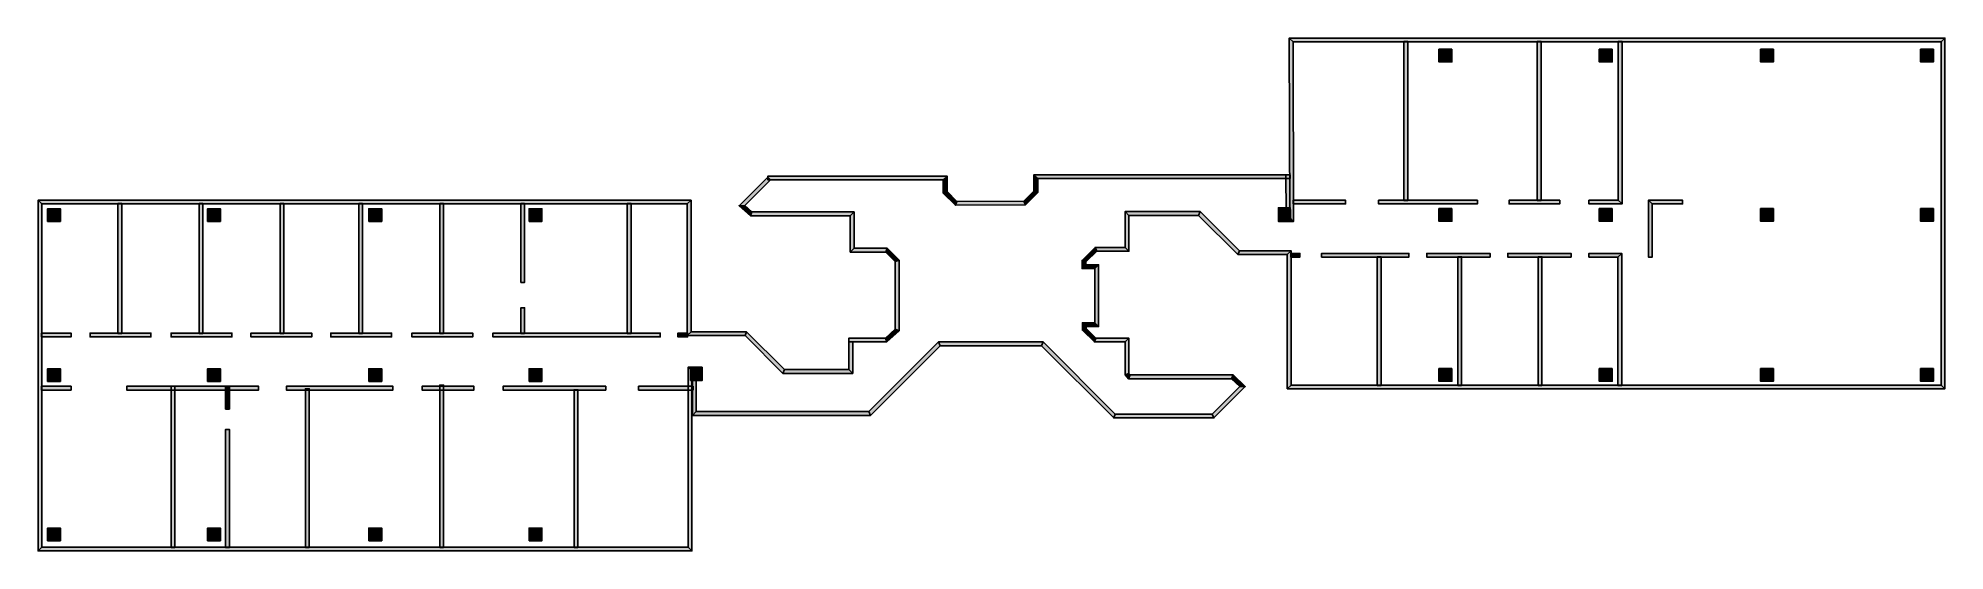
# Model space of a CAD drawing. Extents: x 200 to 75450, y 4900 to 25150.
import ezdxf

# ---------------------------------------------------------------- set-up
doc = ezdxf.new("R2010")
doc.units = 0
doc.header["$LTSCALE"] = 768.391583
doc.header["$MEASUREMENT"] = 0
doc.layers.get('0').update_dxf_attribs({"linetype": 'CONTINUOUS'})
doc.layers.add('BUILDING_ENVELOPE', color=7, linetype='CONTINUOUS')

msp = doc.modelspace()

# ---------------------------------------------------------------- hatches: boundary and pattern name
for points in [[(55995, 24710), (55485, 24710), (55485, 24210), (55995, 24210)], [(62320, 24710), (61810, 24710), (61810, 24210), (62320, 24210)], [(68685, 24710), (68175, 24710), (68175, 24210), (68685, 24210)], [(75000, 24710), (74490, 24710), (74490, 24210), (75000, 24210)], [(570, 17910), (1080, 17910), (1080, 18410), (570, 18410)], [(6885, 17910), (7395, 17910), (7395, 18410), (6885, 18410)], [(13250, 17910), (13760, 17910), (13760, 18410), (13250, 18410)], [(19575, 17910), (20085, 17910), (20085, 18410), (19575, 18410)], [(49630, 18386), (49170, 18386), (49170, 17935), (49630, 17935)], [(55995, 18420), (55485, 18420), (55485, 17920), (55995, 17920)], [(62320, 18420), (61810, 18420), (61810, 17920), (62320, 17920)], [(68685, 18420), (68175, 18420), (68175, 17920), (68685, 17920)], [(75000, 18420), (74490, 18420), (74490, 17920), (75000, 17920)], [(570, 11590), (1080, 11590), (1080, 12090), (570, 12090)], [(6885, 11590), (7395, 11590), (7395, 12090), (6885, 12090)], [(13250, 11590), (13760, 11590), (13760, 12090), (13250, 12090)], [(19575, 11590), (20085, 11590), (20085, 12090), (19575, 12090)], [(25940, 11624), (26400, 11624), (26400, 12075), (25940, 12075)], [(55995, 12100), (55485, 12100), (55485, 11600), (55995, 11600)], [(62320, 12100), (61810, 12100), (61810, 11600), (62320, 11600)], [(68685, 12100), (68175, 12100), (68175, 11600), (68685, 11600)], [(75000, 12100), (74490, 12100), (74490, 11600), (75000, 11600)], [(570, 5300), (1080, 5300), (1080, 5800), (570, 5800)], [(6885, 5300), (7395, 5300), (7395, 5800), (6885, 5800)], [(13250, 5300), (13760, 5300), (13760, 5800), (13250, 5800)], [(19575, 5300), (20085, 5300), (20085, 5800), (19575, 5800)]]:
    msp.add_hatch(color=254).paths.add_polyline_path(points)
at = {"layer": 'BUILDING_ENVELOPE'}
for points in [[(49579, 25150), (75450, 25150), (75300, 25000), (49730, 25000)], [(49600, 18060), (49579, 25150), (49730, 25000), (49750, 17910)], [(54100, 25000), (54250, 25000), (54250, 25015), (54100, 25015)], [(54100, 18750), (54100, 25000), (54250, 25000), (54250, 18750)], [(59364, 25000), (59514, 25000), (59514, 25015), (59364, 25015)], [(59364, 18750), (59364, 25000), (59514, 25000), (59514, 18750)], [(62560, 25000), (62710, 25000), (62710, 25015), (62560, 25015)], [(62710, 25000), (62710, 18600), (62560, 18750), (62560, 25000)], [(75450, 25150), (75450, 11300), (75300, 11450), (75300, 25000)], [(27866, 18528), (28994, 19656), (29047, 19603), (29100, 19550), (28085, 18535)], [(35921, 19550), (29000, 19550), (29000, 19625), (29000, 19700), (36071, 19700)], [(35921, 19029), (35921, 19550), (36071, 19700), (36071, 19091)], [(39500, 19757), (49595, 19757), (49595, 19607), (39650, 19607)], [(39650, 19607), (39650, 19050), (39500, 19112), (39500, 19757)], [(49449, 18285), (49445, 19750), (49520, 19750), (49595, 19750), (49599, 18286), (49524, 18285)], [(49595, 19757), (49595, 19607), (49610, 19607), (49610, 19757)], [(36071, 19091), (36462, 18700), (36400, 18550), (35921, 19029)], [(39102, 18715), (39500, 19112), (39650, 19050), (39165, 18565)], [(200, 18750), (25966, 18750), (25816, 18600), (350, 18600)], [(350, 18600), (350, 5050), (200, 4900), (200, 18750)], [(3350, 18600), (3500, 18600), (3500, 18615), (3350, 18615)], [(3350, 13500), (3350, 18600), (3500, 18600), (3500, 13500)], [(6550, 18600), (6700, 18600), (6700, 18615), (6550, 18615)], [(6550, 13500), (6550, 18600), (6700, 18600), (6700, 13500)], [(9750, 18600), (9900, 18600), (9900, 18615), (9750, 18615)], [(9750, 13500), (9750, 18600), (9900, 18600), (9900, 13500)], [(12850, 18600), (13000, 18600), (13000, 18615), (12850, 18615)], [(12850, 13500), (12850, 18600), (13000, 18600), (13000, 13500)], [(16050, 18600), (16200, 18600), (16200, 18615), (16050, 18615)], [(16050, 13500), (16050, 18600), (16200, 18600), (16200, 13500)], [(19250, 18600), (19400, 18600), (19400, 18615), (19250, 18615)], [(19250, 15500), (19250, 18600), (19400, 18600), (19400, 15500), (19325, 15500)], [(23450, 18600), (23600, 18600), (23600, 18615), (23450, 18615)], [(23450, 13500), (23450, 18600), (23600, 18600), (23600, 13500)], [(25966, 18750), (25966, 13550), (25816, 13400), (25816, 18600)], [(28085, 18535), (28365, 18286), (28308, 18136), (27866, 18528)], [(28365, 18286), (32400, 18286), (32250, 18136), (28308, 18136)], [(32400, 18286), (32400, 16850), (32250, 16700), (32250, 18136)], [(36462, 18700), (39102, 18715), (39165, 18565), (36400, 18550)], [(43100, 16886), (43100, 18300), (43250, 18150), (43250, 16736)], [(43100, 18300), (46062, 18300), (46000, 18150), (43250, 18150)], [(46062, 18300), (47612, 16750), (47550, 16600), (46000, 18150)], [(49150, 18450), (49599, 18451), (49599, 18301), (49300, 18300)], [(49150, 17910), (49150, 18450), (49300, 18300), (49300, 18060)], [(49599, 18451), (49599, 18301), (49614, 18301), (49614, 18451)], [(49748, 18600), (49748, 18750), (49733, 18750), (49733, 18600)], [(49748, 18750), (51800, 18750), (51800, 18675), (51800, 18600), (49748, 18600)], [(53100, 18750), (57000, 18750), (57000, 18675), (57000, 18600), (53100, 18600), (53100, 18675)], [(54250, 18750), (54100, 18750), (54100, 18735), (54250, 18735)], [(58250, 18750), (60250, 18750), (60250, 18675), (60250, 18600), (58250, 18600), (58250, 18675)], [(59514, 18750), (59364, 18750), (59364, 18735), (59514, 18735)], [(61400, 18750), (62560, 18750), (62710, 18600), (61400, 18600), (61400, 18675)], [(63750, 18750), (65100, 18750), (65100, 18675), (65100, 18600), (63900, 18600)], [(63900, 18600), (63900, 16500), (63825, 16500), (63750, 16500), (63750, 18750)], [(49300, 18060), (49600, 18060), (49750, 17910), (49150, 17910)], [(32400, 16850), (33712, 16850), (33650, 16700), (32250, 16700)], [(33712, 16850), (34175, 16387), (34025, 16325), (33650, 16700)], [(41400, 16372), (41914, 16886), (41976, 16736), (41550, 16310)], [(41914, 16886), (43100, 16886), (43250, 16736), (41976, 16736)], [(47612, 16750), (49650, 16750), (49500, 16600), (47550, 16600)], [(49650, 16750), (49650, 11450), (49500, 11300), (49500, 16600)], [(49650, 16500), (49650, 16650), (49635, 16650), (49635, 16500)], [(49650, 16650), (50000, 16650), (50000, 16575), (50000, 16500), (49650, 16500)], [(50850, 16650), (54300, 16650), (54300, 16575), (54300, 16500), (50850, 16500), (50850, 16575)], [(55000, 16650), (57500, 16650), (57500, 16575), (57500, 16500), (55000, 16500), (55000, 16575)], [(58200, 16650), (60700, 16650), (60700, 16575), (60700, 16500), (58200, 16500), (58200, 16575)], [(61400, 16650), (62700, 16650), (62550, 16500), (61400, 16500), (61400, 16575)], [(62550, 11450), (62550, 16500), (62700, 16650), (62700, 11450)], [(34175, 16387), (34175, 13595), (34025, 13661), (34025, 16325)], [(41400, 16050), (41400, 16372), (41550, 16310), (41550, 16200)], [(41550, 16200), (42050, 16200), (41900, 16050), (41400, 16050)], [(41900, 13910), (41900, 16050), (42050, 16200), (42050, 13760)], [(53050, 16500), (53200, 16500), (53200, 16515), (53050, 16515)], [(53050, 11450), (53050, 16500), (53200, 16500), (53200, 11450)], [(56230, 16500), (56380, 16500), (56380, 16515), (56230, 16515)], [(56230, 11450), (56230, 16500), (56380, 16500), (56380, 11450)], [(59400, 16500), (59550, 16500), (59550, 16515), (59400, 16515)], [(59400, 11450), (59400, 16500), (59550, 16500), (59550, 11450)], [(19250, 13500), (19250, 14500), (19325, 14500), (19400, 14500), (19400, 13500)], [(25966, 13550), (28162, 13550), (28100, 13400), (25816, 13400)], [(28162, 13550), (29655, 12057), (29593, 11907), (28100, 13400)], [(33641, 13307), (34025, 13661), (34175, 13595), (33700, 13157)], [(41415, 13613), (41415, 13910), (41565, 13760), (41565, 13676)], [(41415, 13910), (41900, 13910), (42050, 13760), (41565, 13760)], [(41886, 13150), (41415, 13613), (41565, 13676), (41947, 13300)], [(350, 13350), (350, 13500), (335, 13500), (335, 13350)], [(350, 13500), (1500, 13500), (1500, 13425), (1500, 13350), (350, 13350)], [(2250, 13500), (4650, 13500), (4650, 13425), (4650, 13350), (2250, 13350), (2250, 13425)], [(3500, 13500), (3350, 13500), (3350, 13485), (3500, 13485)], [(5450, 13500), (7850, 13500), (7850, 13425), (7850, 13350), (5450, 13350), (5450, 13425)], [(6700, 13500), (6550, 13500), (6550, 13485), (6700, 13485)], [(8600, 13500), (11000, 13500), (11000, 13425), (11000, 13350), (8600, 13350), (8600, 13425)], [(9900, 13500), (9750, 13500), (9750, 13485), (9900, 13485)], [(11750, 13500), (14150, 13500), (14150, 13425), (14150, 13350), (11750, 13350), (11750, 13425)], [(13000, 13500), (12850, 13500), (12850, 13485), (13000, 13485)], [(14950, 13500), (17350, 13500), (17350, 13425), (17350, 13350), (14950, 13350), (14950, 13425)], [(16200, 13500), (16050, 13500), (16050, 13485), (16200, 13485)], [(18150, 13500), (24750, 13500), (24750, 13425), (24750, 13350), (18150, 13350), (18150, 13425)], [(19400, 13500), (19250, 13500), (19250, 13485), (19400, 13485)], [(23600, 13500), (23450, 13500), (23450, 13485), (23600, 13485)], [(25450, 13500), (25816, 13500), (25816, 13350), (25450, 13350), (25450, 13425)], [(25816, 13500), (25816, 13350), (25831, 13350), (25831, 13500)], [(32200, 13307), (33641, 13307), (33700, 13157), (32200, 13157), (32200, 13232)], [(32350, 13157), (32350, 11907), (32200, 12057), (32200, 13157), (32275, 13157)], [(32988, 10400), (35738, 13150), (35800, 13000), (33050, 10250)], [(35738, 13150), (39862, 13150), (39800, 13000), (35800, 13000)], [(39862, 13150), (42712, 10300), (42650, 10150), (39800, 13000)], [(41947, 13300), (43250, 13300), (43100, 13150), (41886, 13150)], [(43250, 13300), (43250, 11906), (43100, 11850), (43100, 13150)], [(25850, 5050), (25850, 12153), (26000, 12002), (26000, 4900)], [(25850, 12153), (26401, 12150), (26400, 12075), (26400, 12000), (26000, 12002)], [(29655, 12057), (32200, 12057), (32350, 11907), (29593, 11907)], [(350, 11250), (350, 11400), (335, 11400), (335, 11250)], [(350, 11400), (1500, 11400), (1500, 11325), (1500, 11250), (350, 11250)], [(3700, 11400), (8900, 11400), (8900, 11325), (8900, 11250), (3700, 11250), (3700, 11325)], [(5450, 5050), (5450, 11400), (5525, 11400), (5600, 11400), (5600, 5050)], [(7600, 10500), (7600, 11400), (7675, 11400), (7750, 11400), (7750, 10500), (7675, 10500)], [(10000, 11400), (14200, 11400), (14200, 11325), (14200, 11250), (10000, 11250), (10000, 11325)], [(10750, 5050), (10750, 11300), (10825, 11300), (10900, 11300), (10900, 5050)], [(15350, 11400), (17400, 11400), (17400, 11325), (17400, 11250), (15350, 11250), (15350, 11325)], [(16050, 5050), (16050, 11450), (16125, 11450), (16200, 11450), (16200, 5050)], [(18550, 11400), (22600, 11400), (22600, 11325), (22600, 11250), (18550, 11250), (18550, 11325)], [(23900, 11400), (26050, 11400), (26050, 11325), (26050, 11250), (23900, 11250), (23900, 11325)], [(26020, 10250), (26020, 11624), (26095, 11624), (26170, 11624), (26170, 10400)], [(43250, 11906), (43298, 11850), (43230, 11700), (43100, 11850)], [(43298, 11850), (47363, 11850), (47303, 11700), (43230, 11700)], [(46538, 10300), (47627, 11389), (47841, 11391), (46600, 10150)], [(47363, 11850), (47841, 11391), (47627, 11389), (47303, 11700)], [(49650, 11450), (75300, 11450), (75450, 11300), (49500, 11300)], [(53200, 11450), (53050, 11450), (53050, 11435), (53200, 11435)], [(56380, 11450), (56230, 11450), (56230, 11435), (56380, 11435)], [(59550, 11450), (59400, 11450), (59400, 11435), (59550, 11435)], [(62700, 11450), (62550, 11450), (62550, 11435), (62700, 11435)], [(21350, 11250), (21500, 11250), (21500, 11265), (21350, 11265)], [(21350, 5050), (21350, 11250), (21500, 11250), (21500, 5050)], [(33050, 10250), (26020, 10250), (26170, 10400), (32988, 10400)], [(42712, 10300), (46538, 10300), (46600, 10150), (42650, 10150)], [(7600, 5050), (7600, 9700), (7675, 9700), (7750, 9700), (7750, 5050)], [(350, 5050), (25850, 5050), (26000, 4900), (200, 4900)], [(5600, 5050), (5450, 5050), (5450, 5035), (5600, 5035)], [(7750, 5050), (7600, 5050), (7600, 5035), (7750, 5035)], [(10900, 5050), (10750, 5050), (10750, 5035), (10900, 5035)], [(16200, 5050), (16050, 5050), (16050, 5035), (16200, 5035)], [(21500, 5050), (21350, 5050), (21350, 5035), (21500, 5035)]]:
    msp.add_hatch(color=253, dxfattribs=at).paths.add_polyline_path(points)

# ---------------------------------------------------------------- linework, layer by layer
at = {"color": 7, "linetype": 'CONTINUOUS'}
for points in [[(55995, 24710), (55485, 24710), (55485, 24210), (55995, 24210)], [(62320, 24710), (61810, 24710), (61810, 24210), (62320, 24210)], [(68685, 24710), (68175, 24710), (68175, 24210), (68685, 24210)], [(75000, 24710), (74490, 24710), (74490, 24210), (75000, 24210)], [(570, 17910), (1080, 17910), (1080, 18410), (570, 18410)], [(6885, 17910), (7395, 17910), (7395, 18410), (6885, 18410)], [(13250, 17910), (13760, 17910), (13760, 18410), (13250, 18410)], [(19575, 17910), (20085, 17910), (20085, 18410), (19575, 18410)], [(49630, 18386), (49170, 18386), (49170, 17935), (49630, 17935)], [(55995, 18420), (55485, 18420), (55485, 17920), (55995, 17920)], [(62320, 18420), (61810, 18420), (61810, 17920), (62320, 17920)], [(68685, 18420), (68175, 18420), (68175, 17920), (68685, 17920)], [(75000, 18420), (74490, 18420), (74490, 17920), (75000, 17920)], [(570, 11590), (1080, 11590), (1080, 12090), (570, 12090)], [(6885, 11590), (7395, 11590), (7395, 12090), (6885, 12090)], [(13250, 11590), (13760, 11590), (13760, 12090), (13250, 12090)], [(19575, 11590), (20085, 11590), (20085, 12090), (19575, 12090)], [(25940, 11624), (26400, 11624), (26400, 12075), (25940, 12075)], [(55995, 12100), (55485, 12100), (55485, 11600), (55995, 11600)], [(62320, 12100), (61810, 12100), (61810, 11600), (62320, 11600)], [(68685, 12100), (68175, 12100), (68175, 11600), (68685, 11600)], [(75000, 12100), (74490, 12100), (74490, 11600), (75000, 11600)], [(570, 5300), (1080, 5300), (1080, 5800), (570, 5800)], [(6885, 5300), (7395, 5300), (7395, 5800), (6885, 5800)], [(13250, 5300), (13760, 5300), (13760, 5800), (13250, 5800)], [(19575, 5300), (20085, 5300), (20085, 5800), (19575, 5800)]]:
    msp.add_lwpolyline(points, close=True, dxfattribs=at)
at = {"layer": 'BUILDING_ENVELOPE', "color": 7, "linetype": 'CONTINUOUS'}
for p, q in [((49579, 25150), (75450, 25150)), ((49600, 18060), (49579, 25150)), ((49730, 25000), (75300, 25000)), ((49750, 17910), (49730, 25000)), ((54100, 18750), (54100, 25000)), ((54250, 18750), (54250, 25000)), ((59364, 18750), (59364, 25000)), ((59514, 18750), (59514, 25000)), ((62560, 25000), (62560, 18750)), ((62710, 25000), (62710, 18600)), ((75300, 25000), (75300, 11450)), ((75450, 25150), (75450, 11300)), ((36071, 19091), (36071, 19700)), ((39500, 19757), (49595, 19757)), ((39500, 19757), (39500, 19112)), ((39650, 19607), (49595, 19607)), ((39650, 19607), (39650, 19050)), ((35921, 19029), (35921, 19550)), ((35921, 19029), (36400, 18550)), ((36071, 19091), (36462, 18700)), ((39102, 18715), (39500, 19112)), ((39165, 18565), (39650, 19050)), ((200, 18750), (25966, 18750)), ((200, 18750), (200, 4900)), ((350, 18600), (25816, 18600)), ((350, 18600), (350, 5050)), ((3350, 13500), (3350, 18600)), ((3500, 13500), (3500, 18600)), ((6550, 13500), (6550, 18600)), ((6700, 13500), (6700, 18600)), ((9750, 13500), (9750, 18600)), ((9900, 13500), (9900, 18600)), ((12850, 13500), (12850, 18600)), ((13000, 13500), (13000, 18600)), ((16050, 13500), (16050, 18600)), ((16200, 13500), (16200, 18600)), ((23450, 13500), (23450, 18600)), ((23600, 13500), (23600, 18600)), ((25816, 18600), (25816, 13400)), ((25966, 18750), (25966, 13550)), ((27866, 18528), (28308, 18136)), ((28085, 18535), (28365, 18286)), ((28308, 18136), (32250, 18136)), ((28365, 18286), (32400, 18286)), ((32250, 18136), (32250, 16700)), ((32400, 18286), (32400, 16850)), ((36400, 18550), (39165, 18565)), ((36462, 18700), (39102, 18715)), ((43100, 16886), (43100, 18300)), ((43100, 18300), (46062, 18300)), ((43250, 16736), (43250, 18150)), ((43250, 18150), (46000, 18150)), ((46000, 18150), (47550, 16600)), ((46062, 18300), (47612, 16750)), ((49150, 18450), (49599, 18451)), ((49150, 17910), (49150, 18450)), ((49300, 18300), (49599, 18301)), ((49300, 18060), (49300, 18300)), ((49150, 17910), (49750, 17910)), ((49300, 18060), (49600, 18060)), ((32250, 16700), (33650, 16700)), ((32400, 16850), (33712, 16850)), ((33650, 16700), (34025, 16325)), ((33712, 16850), (34175, 16387)), ((41400, 16372), (41914, 16886)), ((41550, 16310), (41976, 16736)), ((41914, 16886), (43100, 16886)), ((41976, 16736), (43250, 16736)), ((47550, 16600), (49500, 16600)), ((47612, 16750), (49650, 16750)), ((49500, 16600), (49500, 11300)), ((49650, 16750), (49650, 11450)), ((62700, 11450), (62700, 16650)), ((34025, 16325), (34025, 13661)), ((34175, 16387), (34175, 13595)), ((41400, 16050), (41400, 16372)), ((41400, 16050), (41900, 16050)), ((41550, 16200), (41550, 16310)), ((41550, 16200), (42050, 16200)), ((41900, 13910), (41900, 16050)), ((42050, 13760), (42050, 16200)), ((53050, 11450), (53050, 16500)), ((53200, 11450), (53200, 16500)), ((56230, 11450), (56230, 16500)), ((56380, 11450), (56380, 16500)), ((59400, 11450), (59400, 16500)), ((59550, 11450), (59550, 16500)), ((62550, 11450), (62550, 16500)), ((25966, 13550), (28162, 13550)), ((28162, 13550), (29655, 12057)), ((33641, 13307), (34025, 13661)), ((33700, 13157), (34175, 13595)), ((41415, 13613), (41415, 13910)), ((41415, 13910), (41900, 13910)), ((41886, 13150), (41415, 13613)), ((41565, 13676), (41565, 13760)), ((41565, 13760), (42050, 13760)), ((41947, 13300), (41565, 13676)), ((25816, 13400), (28100, 13400)), ((28100, 13400), (29593, 11907)), ((32988, 10400), (35738, 13150)), ((33050, 10250), (35800, 13000)), ((35738, 13150), (39862, 13150)), ((35800, 13000), (39800, 13000)), ((39800, 13000), (42650, 10150)), ((39862, 13150), (42712, 10300)), ((41886, 13150), (43100, 13150)), ((41947, 13300), (43250, 13300)), ((43100, 13150), (43100, 11850)), ((43250, 13300), (43250, 11906)), ((25850, 5050), (25850, 12153)), ((29655, 12057), (32200, 12057)), ((26000, 4900), (26000, 12002)), ((29593, 11907), (32350, 11907)), ((43100, 11850), (43230, 11700)), ((43230, 11700), (47303, 11700)), ((43250, 11906), (43298, 11850)), ((43298, 11850), (47363, 11850)), ((46538, 10300), (47627, 11389)), ((46600, 10150), (47841, 11391)), ((47303, 11700), (47627, 11389)), ((47363, 11850), (47841, 11391)), ((49500, 11300), (75450, 11300)), ((49650, 11450), (75300, 11450)), ((21350, 5050), (21350, 11250)), ((21500, 5050), (21500, 11250)), ((33050, 10250), (26020, 10250)), ((32988, 10400), (26170, 10400)), ((42650, 10150), (46600, 10150)), ((42712, 10300), (46538, 10300)), ((200, 4900), (26000, 4900)), ((350, 5050), (25850, 5050))]:
    msp.add_line(p, q, dxfattribs=at)
for points in [[(49579, 25150), (75450, 25150), (75300, 25000), (49730, 25000)], [(49600, 18060), (49579, 25150), (49730, 25000), (49750, 17910)], [(54100, 25000), (54250, 25000), (54250, 25015), (54100, 25015)], [(54100, 18750), (54100, 25000), (54250, 25000), (54250, 18750)], [(59364, 25000), (59514, 25000), (59514, 25015), (59364, 25015)], [(59364, 18750), (59364, 25000), (59514, 25000), (59514, 18750)], [(62560, 25000), (62710, 25000), (62710, 25015), (62560, 25015)], [(62710, 25000), (62710, 18600), (62560, 18750), (62560, 25000)], [(75450, 25150), (75450, 11300), (75300, 11450), (75300, 25000)], [(27866, 18528), (28994, 19656), (29047, 19603), (29100, 19550), (28085, 18535)], [(35921, 19550), (29000, 19550), (29000, 19625), (29000, 19700), (36071, 19700)], [(35921, 19029), (35921, 19550), (36071, 19700), (36071, 19091)], [(39500, 19757), (49595, 19757), (49595, 19607), (39650, 19607)], [(39650, 19607), (39650, 19050), (39500, 19112), (39500, 19757)], [(49449, 18285), (49445, 19750), (49520, 19750), (49595, 19750), (49599, 18286), (49524, 18285)], [(49595, 19757), (49595, 19607), (49610, 19607), (49610, 19757)], [(36071, 19091), (36462, 18700), (36400, 18550), (35921, 19029)], [(39102, 18715), (39500, 19112), (39650, 19050), (39165, 18565)], [(200, 18750), (25966, 18750), (25816, 18600), (350, 18600)], [(350, 18600), (350, 5050), (200, 4900), (200, 18750)], [(3350, 18600), (3500, 18600), (3500, 18615), (3350, 18615)], [(3350, 13500), (3350, 18600), (3500, 18600), (3500, 13500)], [(6550, 18600), (6700, 18600), (6700, 18615), (6550, 18615)], [(6550, 13500), (6550, 18600), (6700, 18600), (6700, 13500)], [(9750, 18600), (9900, 18600), (9900, 18615), (9750, 18615)], [(9750, 13500), (9750, 18600), (9900, 18600), (9900, 13500)], [(12850, 18600), (13000, 18600), (13000, 18615), (12850, 18615)], [(12850, 13500), (12850, 18600), (13000, 18600), (13000, 13500)], [(16050, 18600), (16200, 18600), (16200, 18615), (16050, 18615)], [(16050, 13500), (16050, 18600), (16200, 18600), (16200, 13500)], [(19250, 18600), (19400, 18600), (19400, 18615), (19250, 18615)], [(19250, 15500), (19250, 18600), (19400, 18600), (19400, 15500), (19325, 15500)], [(23450, 18600), (23600, 18600), (23600, 18615), (23450, 18615)], [(23450, 13500), (23450, 18600), (23600, 18600), (23600, 13500)], [(25966, 18750), (25966, 13550), (25816, 13400), (25816, 18600)], [(28085, 18535), (28365, 18286), (28308, 18136), (27866, 18528)], [(28365, 18286), (32400, 18286), (32250, 18136), (28308, 18136)], [(32400, 18286), (32400, 16850), (32250, 16700), (32250, 18136)], [(36462, 18700), (39102, 18715), (39165, 18565), (36400, 18550)], [(43100, 16886), (43100, 18300), (43250, 18150), (43250, 16736)], [(43100, 18300), (46062, 18300), (46000, 18150), (43250, 18150)], [(46062, 18300), (47612, 16750), (47550, 16600), (46000, 18150)], [(49150, 18450), (49599, 18451), (49599, 18301), (49300, 18300)], [(49150, 17910), (49150, 18450), (49300, 18300), (49300, 18060)], [(49599, 18451), (49599, 18301), (49614, 18301), (49614, 18451)], [(49748, 18600), (49748, 18750), (49733, 18750), (49733, 18600)], [(49748, 18750), (51800, 18750), (51800, 18675), (51800, 18600), (49748, 18600)], [(53100, 18750), (57000, 18750), (57000, 18675), (57000, 18600), (53100, 18600), (53100, 18675)], [(54250, 18750), (54100, 18750), (54100, 18735), (54250, 18735)], [(58250, 18750), (60250, 18750), (60250, 18675), (60250, 18600), (58250, 18600), (58250, 18675)], [(59514, 18750), (59364, 18750), (59364, 18735), (59514, 18735)], [(61400, 18750), (62560, 18750), (62710, 18600), (61400, 18600), (61400, 18675)], [(63750, 18750), (65100, 18750), (65100, 18675), (65100, 18600), (63900, 18600)], [(63900, 18600), (63900, 16500), (63825, 16500), (63750, 16500), (63750, 18750)], [(49300, 18060), (49600, 18060), (49750, 17910), (49150, 17910)], [(32400, 16850), (33712, 16850), (33650, 16700), (32250, 16700)], [(33712, 16850), (34175, 16387), (34025, 16325), (33650, 16700)], [(41400, 16372), (41914, 16886), (41976, 16736), (41550, 16310)], [(41914, 16886), (43100, 16886), (43250, 16736), (41976, 16736)], [(47612, 16750), (49650, 16750), (49500, 16600), (47550, 16600)], [(49650, 16750), (49650, 11450), (49500, 11300), (49500, 16600)], [(49650, 16500), (49650, 16650), (49635, 16650), (49635, 16500)], [(49650, 16650), (50000, 16650), (50000, 16575), (50000, 16500), (49650, 16500)], [(50850, 16650), (54300, 16650), (54300, 16575), (54300, 16500), (50850, 16500), (50850, 16575)], [(55000, 16650), (57500, 16650), (57500, 16575), (57500, 16500), (55000, 16500), (55000, 16575)], [(58200, 16650), (60700, 16650), (60700, 16575), (60700, 16500), (58200, 16500), (58200, 16575)], [(61400, 16650), (62700, 16650), (62550, 16500), (61400, 16500), (61400, 16575)], [(62550, 11450), (62550, 16500), (62700, 16650), (62700, 11450)], [(34175, 16387), (34175, 13595), (34025, 13661), (34025, 16325)], [(41400, 16050), (41400, 16372), (41550, 16310), (41550, 16200)], [(41550, 16200), (42050, 16200), (41900, 16050), (41400, 16050)], [(41900, 13910), (41900, 16050), (42050, 16200), (42050, 13760)], [(53050, 16500), (53200, 16500), (53200, 16515), (53050, 16515)], [(53050, 11450), (53050, 16500), (53200, 16500), (53200, 11450)], [(56230, 16500), (56380, 16500), (56380, 16515), (56230, 16515)], [(56230, 11450), (56230, 16500), (56380, 16500), (56380, 11450)], [(59400, 16500), (59550, 16500), (59550, 16515), (59400, 16515)], [(59400, 11450), (59400, 16500), (59550, 16500), (59550, 11450)], [(19250, 13500), (19250, 14500), (19325, 14500), (19400, 14500), (19400, 13500)], [(25966, 13550), (28162, 13550), (28100, 13400), (25816, 13400)], [(28162, 13550), (29655, 12057), (29593, 11907), (28100, 13400)], [(33641, 13307), (34025, 13661), (34175, 13595), (33700, 13157)], [(41415, 13613), (41415, 13910), (41565, 13760), (41565, 13676)], [(41415, 13910), (41900, 13910), (42050, 13760), (41565, 13760)], [(41886, 13150), (41415, 13613), (41565, 13676), (41947, 13300)], [(350, 13350), (350, 13500), (335, 13500), (335, 13350)], [(350, 13500), (1500, 13500), (1500, 13425), (1500, 13350), (350, 13350)], [(2250, 13500), (4650, 13500), (4650, 13425), (4650, 13350), (2250, 13350), (2250, 13425)], [(3500, 13500), (3350, 13500), (3350, 13485), (3500, 13485)], [(5450, 13500), (7850, 13500), (7850, 13425), (7850, 13350), (5450, 13350), (5450, 13425)], [(6700, 13500), (6550, 13500), (6550, 13485), (6700, 13485)], [(8600, 13500), (11000, 13500), (11000, 13425), (11000, 13350), (8600, 13350), (8600, 13425)], [(9900, 13500), (9750, 13500), (9750, 13485), (9900, 13485)], [(11750, 13500), (14150, 13500), (14150, 13425), (14150, 13350), (11750, 13350), (11750, 13425)], [(13000, 13500), (12850, 13500), (12850, 13485), (13000, 13485)], [(14950, 13500), (17350, 13500), (17350, 13425), (17350, 13350), (14950, 13350), (14950, 13425)], [(16200, 13500), (16050, 13500), (16050, 13485), (16200, 13485)], [(18150, 13500), (24750, 13500), (24750, 13425), (24750, 13350), (18150, 13350), (18150, 13425)], [(19400, 13500), (19250, 13500), (19250, 13485), (19400, 13485)], [(23600, 13500), (23450, 13500), (23450, 13485), (23600, 13485)], [(25450, 13500), (25816, 13500), (25816, 13350), (25450, 13350), (25450, 13425)], [(25816, 13500), (25816, 13350), (25831, 13350), (25831, 13500)], [(32200, 13307), (33641, 13307), (33700, 13157), (32200, 13157), (32200, 13232)], [(32350, 13157), (32350, 11907), (32200, 12057), (32200, 13157), (32275, 13157)], [(32988, 10400), (35738, 13150), (35800, 13000), (33050, 10250)], [(35738, 13150), (39862, 13150), (39800, 13000), (35800, 13000)], [(39862, 13150), (42712, 10300), (42650, 10150), (39800, 13000)], [(41947, 13300), (43250, 13300), (43100, 13150), (41886, 13150)], [(43250, 13300), (43250, 11906), (43100, 11850), (43100, 13150)], [(25850, 5050), (25850, 12153), (26000, 12002), (26000, 4900)], [(25850, 12153), (26401, 12150), (26400, 12075), (26400, 12000), (26000, 12002)], [(29655, 12057), (32200, 12057), (32350, 11907), (29593, 11907)], [(350, 11250), (350, 11400), (335, 11400), (335, 11250)], [(350, 11400), (1500, 11400), (1500, 11325), (1500, 11250), (350, 11250)], [(3700, 11400), (8900, 11400), (8900, 11325), (8900, 11250), (3700, 11250), (3700, 11325)], [(5450, 5050), (5450, 11400), (5525, 11400), (5600, 11400), (5600, 5050)], [(7600, 10500), (7600, 11400), (7675, 11400), (7750, 11400), (7750, 10500), (7675, 10500)], [(10000, 11400), (14200, 11400), (14200, 11325), (14200, 11250), (10000, 11250), (10000, 11325)], [(10750, 5050), (10750, 11300), (10825, 11300), (10900, 11300), (10900, 5050)], [(15350, 11400), (17400, 11400), (17400, 11325), (17400, 11250), (15350, 11250), (15350, 11325)], [(16050, 5050), (16050, 11450), (16125, 11450), (16200, 11450), (16200, 5050)], [(18550, 11400), (22600, 11400), (22600, 11325), (22600, 11250), (18550, 11250), (18550, 11325)], [(23900, 11400), (26050, 11400), (26050, 11325), (26050, 11250), (23900, 11250), (23900, 11325)], [(26020, 10250), (26020, 11624), (26095, 11624), (26170, 11624), (26170, 10400)], [(43250, 11906), (43298, 11850), (43230, 11700), (43100, 11850)], [(43298, 11850), (47363, 11850), (47303, 11700), (43230, 11700)], [(46538, 10300), (47627, 11389), (47841, 11391), (46600, 10150)], [(47363, 11850), (47841, 11391), (47627, 11389), (47303, 11700)], [(49650, 11450), (75300, 11450), (75450, 11300), (49500, 11300)], [(53200, 11450), (53050, 11450), (53050, 11435), (53200, 11435)], [(56380, 11450), (56230, 11450), (56230, 11435), (56380, 11435)], [(59550, 11450), (59400, 11450), (59400, 11435), (59550, 11435)], [(62700, 11450), (62550, 11450), (62550, 11435), (62700, 11435)], [(21350, 11250), (21500, 11250), (21500, 11265), (21350, 11265)], [(21350, 5050), (21350, 11250), (21500, 11250), (21500, 5050)], [(33050, 10250), (26020, 10250), (26170, 10400), (32988, 10400)], [(42712, 10300), (46538, 10300), (46600, 10150), (42650, 10150)], [(7600, 5050), (7600, 9700), (7675, 9700), (7750, 9700), (7750, 5050)], [(350, 5050), (25850, 5050), (26000, 4900), (200, 4900)], [(5600, 5050), (5450, 5050), (5450, 5035), (5600, 5035)], [(7750, 5050), (7600, 5050), (7600, 5035), (7750, 5035)], [(10900, 5050), (10750, 5050), (10750, 5035), (10900, 5035)], [(16200, 5050), (16050, 5050), (16050, 5035), (16200, 5035)], [(21500, 5050), (21350, 5050), (21350, 5035), (21500, 5035)]]:
    msp.add_lwpolyline(points, close=True, dxfattribs=at)
for points in [[(27866, 18528), (28994, 19656), (29047, 19603)], [(28085, 18535), (29100, 19550), (29047, 19603)], [(36071, 19700), (29000, 19700), (29000, 19625)], [(35921, 19550), (29000, 19550), (29000, 19625)], [(49524, 18285), (49449, 18285), (49445, 19750), (49520, 19750)], [(49524, 18285), (49599, 18286), (49595, 19750), (49520, 19750)], [(19325, 15500), (19250, 15500), (19250, 18600)], [(19325, 15500), (19400, 15500), (19400, 18600)], [(49748, 18750), (51800, 18750), (51800, 18675)], [(49748, 18600), (51800, 18600), (51800, 18675)], [(53100, 18675), (53100, 18750), (57000, 18750), (57000, 18675)], [(53100, 18675), (53100, 18600), (57000, 18600), (57000, 18675)], [(58250, 18675), (58250, 18750), (60250, 18750), (60250, 18675)], [(58250, 18675), (58250, 18600), (60250, 18600), (60250, 18675)], [(61400, 18675), (61400, 18750), (62560, 18750)], [(61400, 18675), (61400, 18600), (62710, 18600)], [(63750, 18750), (65100, 18750), (65100, 18675)], [(63750, 18750), (63750, 16500), (63825, 16500)], [(63900, 18600), (63900, 16500), (63825, 16500)], [(63900, 18600), (65100, 18600), (65100, 18675)], [(49650, 16650), (50000, 16650), (50000, 16575)], [(49650, 16500), (50000, 16500), (50000, 16575)], [(50850, 16575), (50850, 16650), (54300, 16650), (54300, 16575)], [(50850, 16575), (50850, 16500), (54300, 16500), (54300, 16575)], [(55000, 16575), (55000, 16650), (57500, 16650), (57500, 16575)], [(55000, 16575), (55000, 16500), (57500, 16500), (57500, 16575)], [(58200, 16575), (58200, 16650), (60700, 16650), (60700, 16575)], [(58200, 16575), (58200, 16500), (60700, 16500), (60700, 16575)], [(61400, 16575), (61400, 16650), (62700, 16650)], [(61400, 16575), (61400, 16500), (62550, 16500)], [(19250, 13500), (19250, 14500), (19325, 14500)], [(19400, 13500), (19400, 14500), (19325, 14500)], [(350, 13500), (1500, 13500), (1500, 13425)], [(350, 13350), (1500, 13350), (1500, 13425)], [(2250, 13425), (2250, 13500), (4650, 13500), (4650, 13425)], [(2250, 13425), (2250, 13350), (4650, 13350), (4650, 13425)], [(5450, 13425), (5450, 13500), (7850, 13500), (7850, 13425)], [(5450, 13425), (5450, 13350), (7850, 13350), (7850, 13425)], [(8600, 13425), (8600, 13500), (11000, 13500), (11000, 13425)], [(8600, 13425), (8600, 13350), (11000, 13350), (11000, 13425)], [(11750, 13425), (11750, 13500), (14150, 13500), (14150, 13425)], [(11750, 13425), (11750, 13350), (14150, 13350), (14150, 13425)], [(14950, 13425), (14950, 13500), (17350, 13500), (17350, 13425)], [(14950, 13425), (14950, 13350), (17350, 13350), (17350, 13425)], [(18150, 13425), (18150, 13500), (24750, 13500), (24750, 13425)], [(18150, 13425), (18150, 13350), (24750, 13350), (24750, 13425)], [(25450, 13425), (25450, 13500), (25816, 13500)], [(25450, 13425), (25450, 13350), (25816, 13350)], [(32200, 13232), (32200, 13307), (33641, 13307)], [(32200, 13232), (32200, 13157), (33700, 13157)], [(32275, 13157), (32200, 13157), (32200, 12057)], [(32275, 13157), (32350, 13157), (32350, 11907)], [(25850, 12153), (26401, 12150), (26400, 12075)], [(26000, 12002), (26400, 12000), (26400, 12075)], [(350, 11400), (1500, 11400), (1500, 11325)], [(350, 11250), (1500, 11250), (1500, 11325)], [(3700, 11325), (3700, 11400), (8900, 11400), (8900, 11325)], [(3700, 11325), (3700, 11250), (8900, 11250), (8900, 11325)], [(5450, 5050), (5450, 11400), (5525, 11400)], [(5600, 5050), (5600, 11400), (5525, 11400)], [(7675, 10500), (7600, 10500), (7600, 11400), (7675, 11400)], [(7675, 10500), (7750, 10500), (7750, 11400), (7675, 11400)], [(10000, 11325), (10000, 11400), (14200, 11400), (14200, 11325)], [(10000, 11325), (10000, 11250), (14200, 11250), (14200, 11325)], [(10750, 5050), (10750, 11300), (10825, 11300)], [(10900, 5050), (10900, 11300), (10825, 11300)], [(15350, 11325), (15350, 11400), (17400, 11400), (17400, 11325)], [(15350, 11325), (15350, 11250), (17400, 11250), (17400, 11325)], [(16050, 5050), (16050, 11450), (16125, 11450)], [(16200, 5050), (16200, 11450), (16125, 11450)], [(18550, 11325), (18550, 11400), (22600, 11400), (22600, 11325)], [(18550, 11325), (18550, 11250), (22600, 11250), (22600, 11325)], [(23900, 11325), (23900, 11400), (26050, 11400), (26050, 11325)], [(23900, 11325), (23900, 11250), (26050, 11250), (26050, 11325)], [(26020, 10250), (26020, 11624), (26095, 11624)], [(26170, 10400), (26170, 11624), (26095, 11624)], [(7600, 5050), (7600, 9700), (7675, 9700)], [(7750, 5050), (7750, 9700), (7675, 9700)]]:
    msp.add_lwpolyline(points, dxfattribs=at)

doc.saveas('drawing.dxf')
